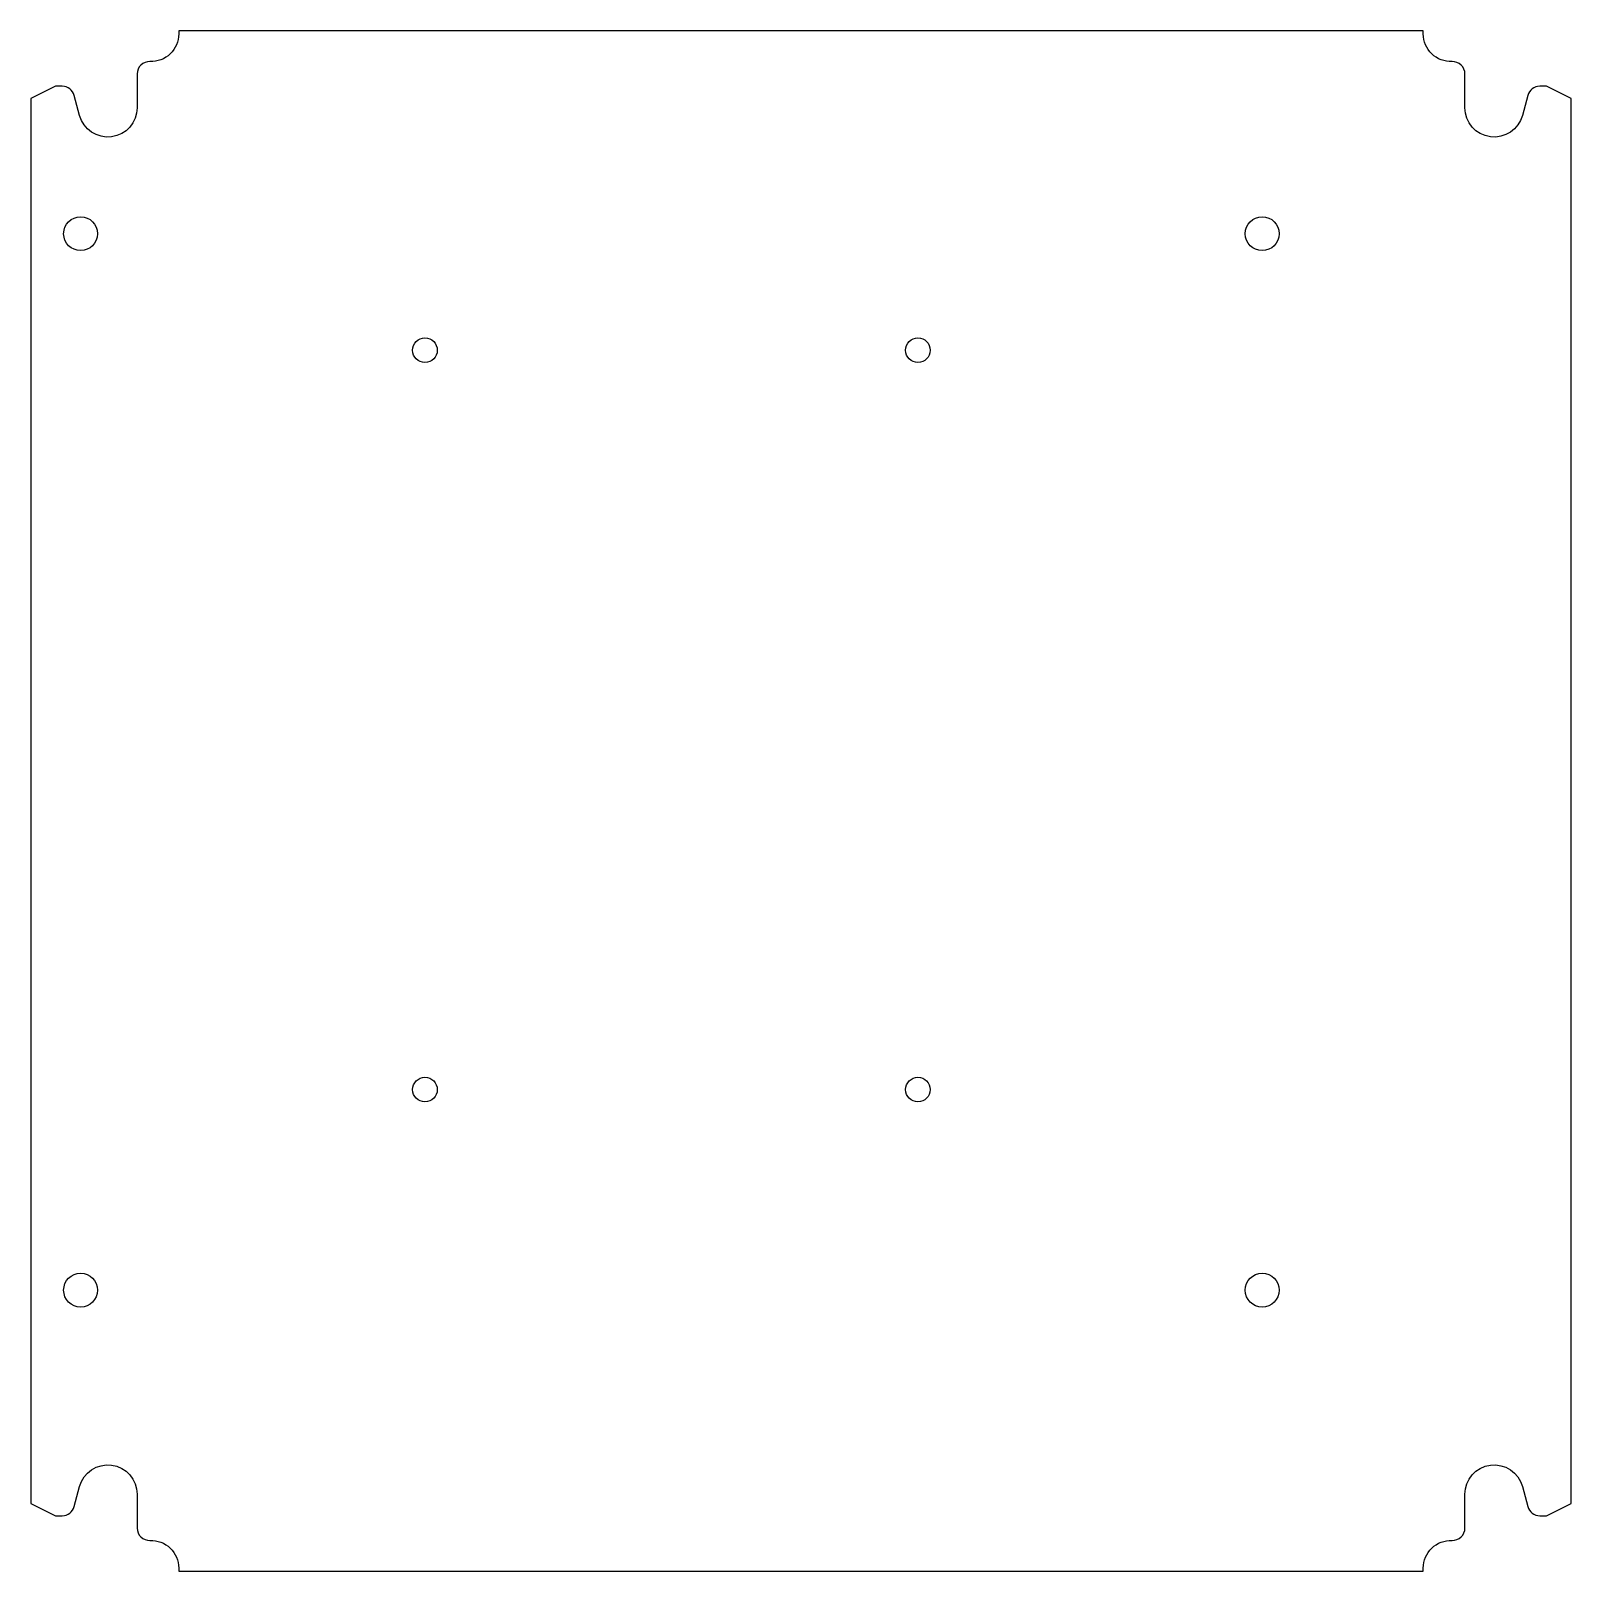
# Model space of a CAD drawing. Header units: millimetres. Extents: x -58 to 192, y -166 to 84.
import ezdxf

# ---------------------------------------------------------------- set-up
doc = ezdxf.new("R2010")
doc.units = ezdxf.units.MM
doc.layers.get('0').update_dxf_attribs({"linetype": 'CONTINUOUS'})

msp = doc.modelspace()

# ---------------------------------------------------------------- linework, layer by layer
msp.add_lwpolyline([(-34.49, 83.72, -0.425527), (-39.17, 79.22, 0.425527), (-41.24, 77.22), (-41.24, 71.72, -0.876976), (-50.58, 70.49), (-51.45, 73.73, 0.339454), (-53.38, 75.22), (-54.49, 75.22), (-58.49, 73.22), (-58.49, -154.78), (-54.49, -156.78), (-53.38, -156.78, 0.339454), (-51.45, -155.3), (-50.58, -152.05, -0.876976), (-41.24, -153.28), (-41.24, -158.79, 0.425527), (-39.17, -160.79, -0.425527), (-34.49, -165.28), (-34.49, -165.78), (167.51, -165.78), (167.51, -165.28, -0.425527), (172.18, -160.79, 0.425527), (174.26, -158.79), (174.26, -153.28, -0.876976), (183.6, -152.05), (184.47, -155.3, 0.339454), (186.4, -156.78), (187.51, -156.78), (191.51, -154.78), (191.51, 73.22), (187.51, 75.22), (186.4, 75.22, 0.339454), (184.47, 73.73), (183.6, 70.49, -0.876976), (174.26, 71.72), (174.26, 77.22, 0.425527), (172.18, 79.22, -0.425527), (167.51, 83.72), (167.51, 84.22), (-34.49, 84.22)], format="xyb", close=True)
for centre, radius in [((-50.41, 51.29), 2.75), ((141.36, 51.29), 2.75), ((5.48, 32.38), 2), ((85.48, 32.38), 2), ((5.48, -87.62), 2), ((85.48, -87.62), 2), ((-50.41, -120.16), 2.75), ((141.36, -120.16), 2.75)]:
    msp.add_circle(centre, radius)

doc.saveas('drawing.dxf')
